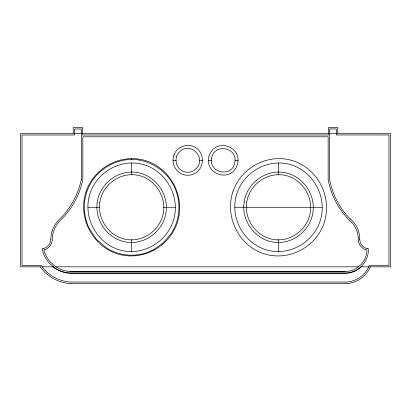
<?xml version="1.0" encoding="UTF-8"?>
<svg xmlns="http://www.w3.org/2000/svg" width="411" height="411" viewBox="0 0 411 411"><rect width="100%" height="100%" fill="white"/><g stroke="black" fill="none" stroke-linecap="round" stroke-linejoin="round"><path stroke-width="0.62" d="M368.354 267.679L369.412 265.275L388.97 265.275L388.97 134.957L336.29 134.957L336.29 128.946L329.632 128.946L329.632 179.396A75.537 75.537 0 0 0 350.388 219.202M361.243 266.831L359.831 268.131A23.365 23.365 0 0 1 345.194 273.305L70.26 273.3A30.167 30.167 0 0 1 54.447 268.003L52.921 266.831M152.871 250.083L163.08 243.055L171.151 233.592A48.441 48.441 0 0 0 173.874 185.757C166.214 170.899 151.053 160.706 134.361 159.442C117.654 158.744 101.425 167.102 92.11 180.963A48.441 48.441 0 0 0 89.387 228.793L96.318 239.145L105.663 247.319A46.777 46.777 0 0 0 152.877 250.094M44.532 249.873L43.9 250.032L44.234 251.337A29.119 29.119 0 0 0 50.62 262.346L55.444 266.518L58.162 268.172A28.385 28.385 0 0 0 70.343 271.501L348.107 271.301A21.593 21.593 0 0 0 356.322 268.398L360.889 264.73A22.194 22.194 0 0 0 366.864 251.537L366.915 250.073L365.918 249.826M42.914 248.737L42.071 248.835L42.826 251.794A30.62 30.62 0 0 0 49.541 263.374L54.612 267.761A29.875 29.875 0 0 0 70.271 273.002L345.183 273.002A23.083 23.083 0 0 0 359.646 267.895L361.952 265.773A23.704 23.704 0 0 0 368.338 251.681L368.426 248.778L367.521 248.681M347.932 283.415L70.183 283.549M73.364 133.503L20.55 133.513L20.55 266.831L40.555 266.831M74.71 133.503L81.368 133.503M82.092 133.503L328.908 133.467M329.632 133.467L336.29 133.467M337.559 133.467L390.45 133.457L390.45 266.831L369.808 266.831M172.99 160.321L176.031 160.321M199.499 160.321L202.546 160.321M208.454 160.321L211.495 160.321M234.974 160.321L238.01 160.321M88.016 207.278L99.724 207.278M163.537 207.278L175.245 207.278M234.907 207.278L322.132 207.278M42.143 266.831L53.409 266.831M55.953 266.831L358.567 266.831M360.807 266.831L368.729 266.831M70.327 271.799L345.142 271.799M345.194 282.054L70.26 282.054A38.649 38.649 0 0 1 42.785 267.659L41.028 265.331L22.03 265.331L22.03 135.008L74.71 135.008L74.71 129.003L81.368 129.003L81.368 179.396M40.293 266.831L41.624 268.619A40.139 40.139 0 0 0 70.178 283.575M359.712 239.228L359.712 239.238A25.41 25.41 0 0 0 350.413 219.171M358.192 237.409L358.315 240.625A11.015 11.015 0 0 0 365.913 249.847M370.373 266.831L369.669 268.357A27.491 27.491 0 0 1 347.937 283.446M337.765 133.457L337.765 127.451L328.446 127.451L328.446 135.008L82.554 135.008L82.554 127.508L73.235 127.508L73.235 133.503M278.519 163.085L278.519 174.947M278.519 239.608L278.519 251.465M131.633 158.785L131.633 159.643M131.633 163.085L131.633 174.947M131.633 239.608L131.633 251.465M358.176 237.409A23.9 23.9 0 0 0 350.835 221.539L349.381 220.27A76.996 76.996 0 0 1 328.985 183.486L328.153 179.55L328.153 136.806L82.847 136.806L82.847 179.576L81.912 183.558A78.799 78.799 0 0 1 63.222 217.496L59.251 221.534A26.802 26.802 0 0 0 52.418 237.481L52.228 240.656A11.231 11.231 0 0 1 44.537 249.893M368.318 267.664A25.975 25.975 0 0 1 345.194 282.095M81.347 179.396A77.299 77.299 0 0 1 59.477 219.197A28.313 28.313 0 0 0 50.866 239.243M50.82 239.243A9.725 9.725 0 0 1 42.919 248.758M367.516 248.706A9.515 9.515 0 0 1 359.743 239.238M97.181 202.649C94.628 221.164 108.432 239.762 127.066 242.187C145.643 244.786 163.814 230.427 166.085 211.901C168.633 193.391 154.829 174.788 136.2 172.368C117.618 169.769 99.452 184.128 97.181 202.649M244.067 202.649C241.514 221.164 255.323 239.762 273.952 242.187C292.529 244.786 310.701 230.427 312.971 211.901C315.525 193.391 301.715 174.788 283.087 172.368C264.509 169.769 246.338 184.128 244.067 202.649M99.801 202.489C97.176 219.592 109.691 237.013 126.907 239.526C144.066 242.207 161.097 229.179 163.46 212.066C166.085 194.958 153.57 177.542 136.36 175.024C119.2 172.343 102.164 185.371 99.801 202.489M246.687 202.489C244.062 219.592 256.577 237.013 273.793 239.526C290.952 242.207 307.983 229.179 310.351 212.066C312.977 194.958 300.462 177.542 283.246 175.024C266.087 172.343 249.056 185.371 246.687 202.489M211.614 158.112C208.557 173.298 232.2 177.881 234.851 162.53C237.907 147.349 214.27 142.766 211.614 158.112M89.043 197.069C83.546 219.967 98.522 245.002 121.558 250.427C144.662 255.996 168.916 240.517 174.218 217.486C179.72 194.583 164.739 169.548 141.708 164.123C118.604 158.554 94.345 174.033 89.043 197.069M235.929 197.069C230.432 219.967 245.408 245.002 268.445 250.427C291.548 255.996 315.802 240.517 321.109 217.486C326.606 194.583 311.63 169.548 288.594 164.123C265.491 158.554 241.236 174.033 235.929 197.069M209.019 156.231C203.907 174.994 231.938 183.229 237.45 164.41C242.557 145.648 214.527 137.418 209.019 156.231M85.93 191.952C77.874 216.905 91.571 245.084 116.508 253.582C141.446 261.864 169.178 247.448 177.336 222.603C185.387 197.645 171.69 169.471 146.753 160.968C121.815 152.686 94.083 167.102 85.93 191.952M232.816 191.952C224.76 216.905 238.457 245.084 263.394 253.582C288.332 261.864 316.069 247.448 324.222 222.603C332.278 197.645 318.582 169.471 293.644 160.968C268.707 152.686 240.969 167.102 232.816 191.952M173.858 155.266C171.695 161.492 173.971 168.787 179.345 172.625A14.621 14.621 0 0 0 194.074 173.868C204.118 169.368 205.346 154.094 196.186 148.017C188.577 142.442 176.797 146.342 173.858 155.266M176.638 156.278C174.911 161.256 176.73 167.097 181.03 170.164A11.698 11.698 0 0 0 192.816 171.156C211.86 159.566 186.368 135.866 176.638 156.278"/></g></svg>
